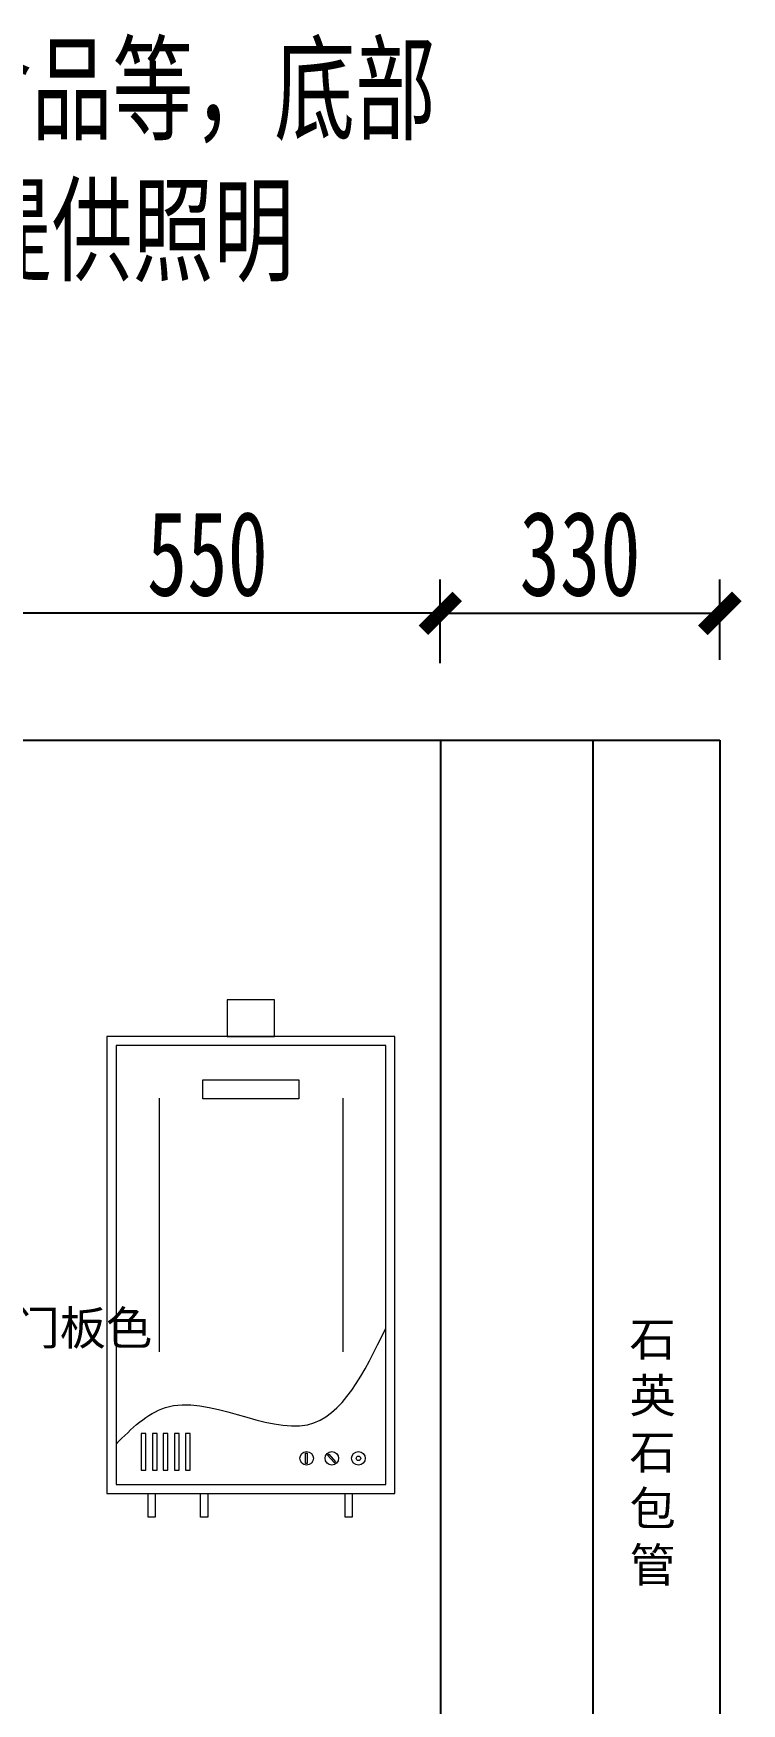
# Model space of a CAD drawing. Header units: millimetres. Extents: x 3104083 to 3173399, y -3165492 to -3044687.
# Drawn here: x 3116160 to 3116996, y -3099686 to -3097713 of the extents above; entities that cross this region are included whole.
import ezdxf

# ---------------------------------------------------------------- set-up
doc = ezdxf.new("R2010")
doc.units = ezdxf.units.MM
doc.header["$LTSCALE"] = 500
doc.header["$MEASUREMENT"] = 0
doc.header["$PDMODE"] = 2
doc.layers.get('0').update_dxf_attribs({"linetype": 'CONTINUOUS'})
doc.layers.get('DEFPOINTS').update_dxf_attribs({"linetype": 'CONTINUOUS'})
doc.layers.add('D-节点尺寸', color=5, linetype='CONTINUOUS')
doc.layers.add('ZB_厨柜', color=7, linetype='CONTINUOUS')
doc.layers.add('墙体', color=6, linetype='CONTINUOUS', lineweight=25)
doc.layers.add('电器', color=85, linetype='CONTINUOUS', lineweight=15)
doc.styles.add('DIM', font='SimSun.ttf', dxfattribs={"width": 0.7})
doc.styles.add('ZB_宋体', font='SimSun.ttf', dxfattribs={"height": 80})
doc.dimstyles.new('40', dxfattribs={"dimscale": 40, "dimtxt": 2.5, "dimasz": 1, "dimexe": 1, "dimexo": 1, "dimgap": 0.5, "dimtad": 1, "dimdec": 0, "dimzin": 0, "dimdsep": 46, "dimtxsty": 'DIM', "dimblk": 'ARCHTICK', "dimcen": 0, "dimclrd": 5, "dimclre": 5, "dimclrt": 35, "dimadec": 0, "dimazin": 0, "dimtfac": 0.5, "dimtdec": 0, "dimtix": 1, "dimtmove": 2, "dimatfit": 2, "dimldrblk": 'A', "dimfxl": 0, "dimtolj": 1, "dimtzin": 0, "dimlwd": -1, "dimlwe": -1, "dimarcsym": 0})

# ---------------------------------------------------------------- blocks, each defined once
blk = doc.blocks.new('热水器立面')
at = {"layer": '电器'}
for p, q in [((222980.9, -106072.3), (222980.9, -106371.9)), ((223197.6, -106072.3), (223197.6, -106371.9))]:
    blk.add_line(p, q, dxfattribs=at)
for points in [[(223061.3, -105999.5), (223117.2, -105999.5), (223117.2, -105956.4), (223061.3, -105956.4)], [(222919.2, -106539.5), (223259.2, -106539.5), (223259.2, -105999.5), (222919.2, -105999.5)], [(222930, -106528.7), (223248.4, -106528.7), (223248.4, -106010.3), (222930, -106010.3)], [(223032.6, -106050.9), (223145.8, -106050.9), (223145.8, -106073.4), (223032.6, -106073.4)], [(222959.7, -106511.7), (222965.3, -106511.7), (222965.3, -106468.3), (222959.7, -106468.3)], [(222973.1, -106511.7), (222978.7, -106511.7), (222978.7, -106468.3), (222973.1, -106468.3)], [(222985.6, -106511.7), (222991.2, -106511.7), (222991.2, -106468.3), (222985.6, -106468.3)], [(222999, -106511.7), (223004.7, -106511.7), (223004.7, -106468.3), (222999, -106468.3)], [(223012, -106511.7), (223017.6, -106511.7), (223017.6, -106468.3), (223012, -106468.3)], [(223153.6, -106491.8), (223155.6, -106491.8), (223155.6, -106503.9), (223153.6, -106503.9)], [(223179.7, -106494.2), (223181.2, -106492.9), (223189.3, -106502), (223187.9, -106503.2)], [(222967.8, -106539.5), (222976.1, -106539.5), (222976.1, -106567.4), (222967.8, -106567.4)], [(223029.9, -106539.5), (223038.2, -106539.5), (223038.2, -106567.4), (223029.9, -106567.4)], [(223200.7, -106539.5), (223208.9, -106539.5), (223208.9, -106567.4), (223200.7, -106567.4)]]:
    blk.add_lwpolyline(points, close=True, dxfattribs=at)
for centre, radius in [((223155, -106497.8), 8.03), ((223184.8, -106497.8), 8.03), ((223216.2, -106497.8), 8.03), ((223216.2, -106497.8), 2.63)]:
    blk.add_circle(centre, radius, dxfattribs=at)
blk.add_spline([(222930, -106481), (222988.3, -106437.8), (223156, -106458.1), (223248.4, -106344.2)], degree=3, dxfattribs=at)
blk = doc.blocks.new('_ArchTick')
at = {"color": 0, "linetype": 'ByBlock', "const_width": 0.4}
blk.add_lwpolyline([(-0.5, -0.5), (0.5, 0.5)], dxfattribs=at)
blk = doc.blocks.new('*D1486')
at = {"layer": 'D-节点尺寸', "color": 5, "ltscale": 100}
for p, q in [((3116640.7, -3098453), (3116640.7, -3098357.9)), ((3116970.7, -3098453), (3116970.7, -3098357.9)), ((3116640.7, -3098397.9), (3116970.7, -3098397.9))]:
    blk.add_line(p, q, dxfattribs=at)
at = {"layer": 'DEFPOINTS', "color": 0, "ltscale": 100}
for p in [(3116970.7, -3098397.9), (3116640.7, -3098493), (3116970.7, -3098493)]:
    blk.add_point(p, dxfattribs=at)
at = {"layer": 'D-节点尺寸', "color": 5, "ltscale": 100, "xscale": 40, "yscale": 40, "zscale": 40, "rotation": 180}
blk.add_blockref('_ArchTick', (3116640.7, -3098397.9), dxfattribs=at)
at = {"layer": 'D-节点尺寸', "color": 5, "ltscale": 100, "xscale": 40, "yscale": 40, "zscale": 40}
blk.add_blockref('_ArchTick', (3116970.7, -3098397.9), dxfattribs=at)
at = {"layer": 'D-节点尺寸', "color": 35, "ltscale": 100, "insert": (3116805.7, -3098327.9), "char_height": 100, "attachment_point": 5, "style": 'DIM'}
blk.add_mtext('\\A1;330', dxfattribs=at)
blk = doc.blocks.new('A')
for p, q in [((-1.435, 1.148), (-1.09, 1.437)), ((-1.435, 1.148), (-0.369, 0)), ((-1.09, 1.437), (0, 0)), ((-0.369, 0), (-2.127, 0)), ((-1.435, -1.148), (-0.369, 0)), ((-1.09, -1.437), (0, 0)), ((-1.435, -1.148), (-1.09, -1.437))]:
    blk.add_line(p, q)
for points in [[(-1.435, 1.148), (-1.09, 1.437), (-0.369, 0), (0, 0)], [(-1.435, -1.148), (-1.09, -1.437), (-0.369, 0), (0, 0)]]:
    blk.add_solid(points)
blk = doc.blocks.new('*D1480')
at = {"layer": 'D-节点尺寸', "color": 5, "ltscale": 100}
for p, q in [((3116090.7, -3098453), (3116090.7, -3098357.9)), ((3116640.7, -3098456.9), (3116640.7, -3098357.9)), ((3116640.7, -3098397.9), (3116090.7, -3098397.9))]:
    blk.add_line(p, q, dxfattribs=at)
at = {"layer": 'DEFPOINTS', "color": 0, "ltscale": 100}
for p in [(3116090.7, -3098397.9), (3116090.7, -3098493), (3116640.7, -3098496.9)]:
    blk.add_point(p, dxfattribs=at)
at = {"layer": 'D-节点尺寸', "color": 5, "ltscale": 100, "xscale": 40, "yscale": 40, "zscale": 40, "rotation": 180}
blk.add_blockref('_ArchTick', (3116090.7, -3098397.9), dxfattribs=at)
at = {"layer": 'D-节点尺寸', "color": 5, "ltscale": 100, "xscale": 40, "yscale": 40, "zscale": 40}
blk.add_blockref('_ArchTick', (3116640.7, -3098397.9), dxfattribs=at)
at = {"layer": 'D-节点尺寸', "color": 35, "ltscale": 100, "insert": (3116365.7, -3098327.9), "char_height": 100, "attachment_point": 5, "style": 'DIM'}
blk.add_mtext('\\A1;550', dxfattribs=at)

msp = doc.modelspace()

# ---------------------------------------------------------------- linework, layer by layer
at = {"layer": '墙体'}
for p, q in [((3115040.718, -3098547.541), (3116970.718, -3098547.541)), ((3116640.718, -3098547.541), (3116640.718, -3100147.541)), ((3116820.718, -3098547.541), (3116820.718, -3100147.541)), ((3116970.718, -3098547.541), (3116970.718, -3100997.541))]:
    msp.add_line(p, q, dxfattribs=at)

# ---------------------------------------------------------------- block references
at = {"layer": 'ZB_厨柜', "color": 253}
msp.add_blockref('热水器立面', (2893327.822, -2992898.072), dxfattribs=at)

# ---------------------------------------------------------------- texts
at = {"layer": 'D-节点尺寸', "color": 35, "ltscale": 100, "insert": (3115967.167, -3097869.164), "char_height": 100, "attachment_point": 5, "style": 'DIM'}
msp.add_mtext_dynamic_manual_height_columns('可放置干货及速食食品等，底部LED灯，为台面提供照明', width=1444.96883, gutter_width=400, heights=[0], dxfattribs=at)
at = {"layer": 'ZB_厨柜', "color": 35, "char_height": 40, "attachment_point": 3, "style": 'ZB_宋体'}
for s, insert, width in [('{\\fSimSun|b0|i0|c134|p54;外露侧板门板色}', (3116300.473, -3099221.904), 704.1536), ('{\\fSimSun|b0|i0|c134|p54;石英石包管}', (3116918.625, -3099235.084), 60.28649)]:
    msp.add_mtext(s, dxfattribs=dict(at, insert=insert, width=width))

# ---------------------------------------------------------------- dimensions: what is measured, and where the dimension line sits
at = {"layer": 'D-节点尺寸', "color": 251, "ltscale": 100}
for base, p1, p2, picture, middle in [((3116090.718, -3098397.928), (3116640.718, -3098496.87), (3116090.718, -3098492.99), '*D1480', (3116365.718, -3098327.928)), ((3116970.718, -3098397.928), (3116640.718, -3098492.99), (3116970.718, -3098492.99), '*D1486', (3116805.718, -3098327.928))]:
    dim = msp.add_linear_dim(base=base, p1=p1, p2=p2, angle=180, dimstyle='40', dxfattribs=at)
    dim.commit()
    dim.dimension.update_dxf_attribs({"geometry": picture, "text_midpoint": middle})

doc.saveas('drawing.dxf')
